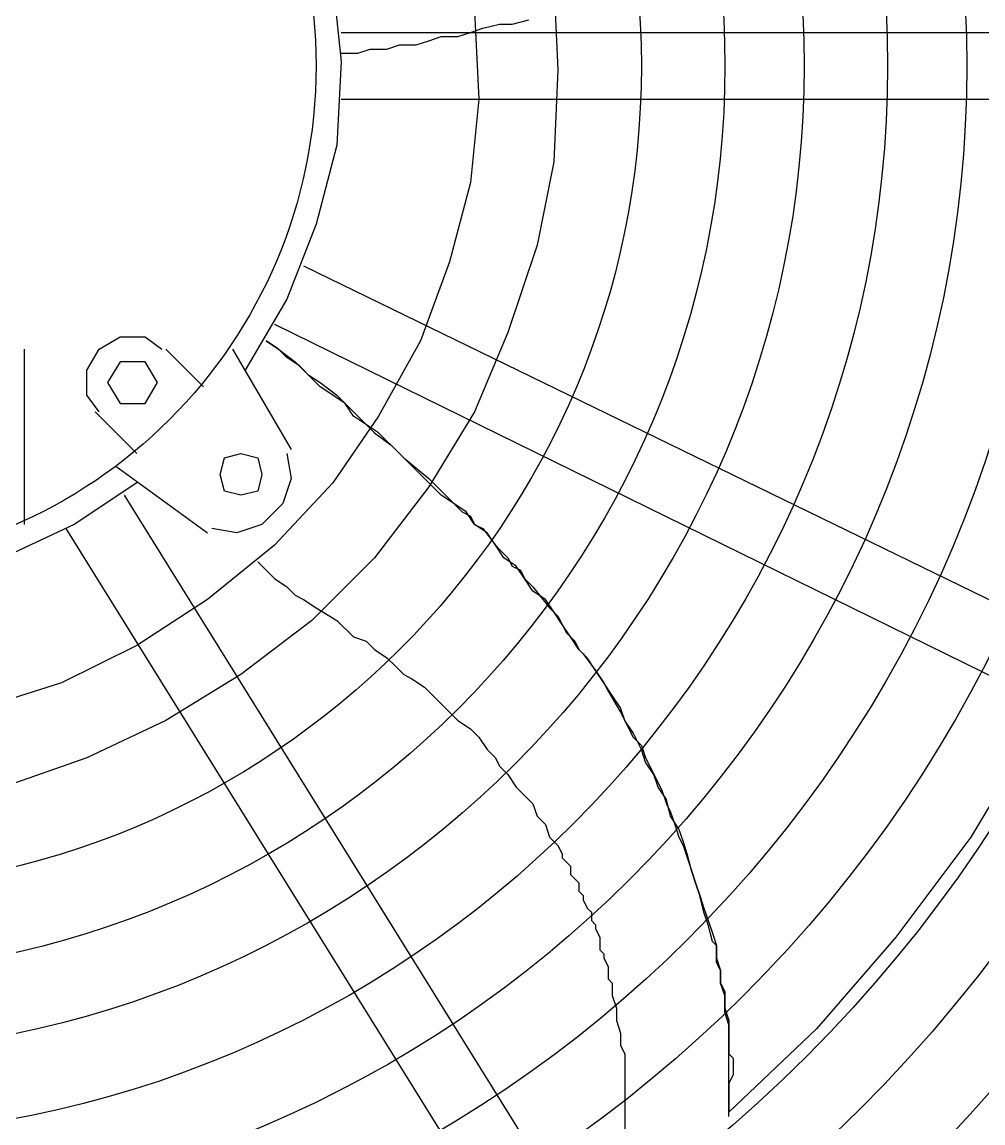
# Model space of a CAD drawing. Header units: millimetres. Extents: x 88585 to 99951, y -167251 to -159927.
# Drawn here: x 94652.4 to 94803.6, y -162584.3 to -162410.9 of the extents above; entities that cross this region are included whole.
import ezdxf

# ---------------------------------------------------------------- set-up
doc = ezdxf.new("R2010")
doc.units = ezdxf.units.MM
doc.header["$LTSCALE"] = 13
doc.layers.add('1', color=4, linetype='Continuous')
doc.layers.add('标注、文本', color=3, linetype='Continuous', lineweight=25)

# ---------------------------------------------------------------- blocks, each defined once
blk = doc.blocks.new('A$C6FF33F83')
at = {"layer": '1'}
for points in [[(724.22, 475.13), (724.87, 461.34), (724.22, 446.9), (721.59, 433.77), (716.99, 419.98), (711.74, 407.5), (704.52, 395.68), (695.98, 384.52), (686.13, 374.67), (674.97, 366.14), (663.15, 358.92), (650.68, 353.01), (637.55, 348.41)], [(711.74, 470.54), (712.4, 456.75), (711.08, 443.62), (707.8, 431.14), (703.21, 418.67), (696.64, 406.85), (689.42, 396.34), (680.22, 386.49), (669.72, 377.96), (658.56, 370.73), (646.74, 364.83), (634.26, 360.89)], [(674.97, 510.59), (681.54, 499.43), (686.79, 487.61), (689.42, 475.13), (690.73, 462.66), (690.07, 449.52), (686.79, 437.05), (682.19, 425.23), (675.63, 414.07)], [(690.73, 463.97), (693.36, 463.97), (695.33, 464.63), (697.95, 464.63), (699.92, 465.28), (702.55, 465.28), (704.52, 465.94), (706.49, 466.6), (709.11, 466.6), (711.08, 467.25), (713.05, 467.91), (715.68, 468.57), (717.65, 468.57), (720.28, 469.22)], [(690.73, 467.25), (856.85, 467.25)], [(690.73, 456.75), (856.85, 456.75)], [(825.99, 448.87), (824.02, 429.83), (820.73, 410.79), (815.48, 392.4), (808.26, 374.02), (799.72, 356.95), (789.87, 340.53), (778.06, 324.77), (765.58, 310.33), (751.79, 297.2)], [(684.82, 430.48), (835.84, 356.95)], [(680.22, 421.29), (829.93, 347.75)], [(652.65, 407.5), (650.68, 410.13), (650.68, 414.07), (652.65, 417.35), (655.93, 419.32), (659.87, 419.32), (662.5, 417.35)], [(751.79, 296.54), (751.79, 299.17), (751.79, 300.48), (751.79, 301.14), (751.79, 302.45), (751.79, 303.76), (751.79, 305.08), (751.79, 306.39), (751.79, 307.05), (751.79, 308.36), (751.79, 309.67), (751.79, 310.98), (751.14, 312.95), (751.14, 315.58), (750.48, 317.55), (750.48, 318.86), (750.48, 319.52), (749.82, 320.83), (749.82, 322.15), (749.82, 323.46), (749.17, 324.12), (748.51, 326.74), (747.85, 328.71), (747.2, 331.34), (746.54, 333.31), (745.88, 335.28), (745.23, 337.91), (744.57, 339.87), (743.91, 341.84), (742.6, 343.81), (741.94, 346.44), (740.63, 348.41), (739.97, 350.38), (738.66, 352.35), (738, 354.32), (736.69, 356.95), (735.38, 358.92), (734.72, 360.89), (733.41, 362.86), (732.1, 364.83), (730.78, 366.79), (729.47, 368.76), (728.16, 370.08), (726.84, 372.05), (725.53, 374.02), (724.22, 375.99), (722.9, 377.96), (720.93, 379.27), (719.62, 381.24), (718.31, 383.21), (716.34, 384.52), (715.02, 386.49), (713.71, 388.46), (711.74, 389.78), (710.43, 391.75), (708.46, 393.06), (706.49, 394.37), (703.21, 397.65), (699.92, 400.94), (696.64, 404.22), (692.7, 406.85), (691.39, 408.82), (689.42, 410.13), (687.45, 411.44), (686.13, 412.76), (684.16, 414.73), (682.19, 416.04), (680.88, 417.35), (678.91, 418.67)], [(678.91, 418.67), (680.88, 417.35), (683.51, 415.38), (685.48, 413.41), (687.45, 412.1), (690.07, 410.13), (692.04, 408.16), (694.01, 406.19), (695.98, 404.22), (698.61, 402.25), (700.58, 400.28), (704.52, 397), (708.46, 393.06), (709.77, 391.75), (711.08, 391.09), (711.74, 389.78), (713.05, 389.12), (715.02, 386.49), (715.68, 385.84), (716.99, 384.52), (717.65, 383.21), (718.96, 382.55), (719.62, 381.24), (720.93, 379.93), (723.56, 376.64), (724.87, 375.33), (725.53, 374.02), (726.19, 372.7), (727.5, 371.39), (728.16, 370.08), (728.81, 369.42), (730.78, 366.79), (732.1, 364.83), (732.75, 363.51), (734.72, 360.23), (735.38, 358.92), (736.03, 357.6), (736.69, 356.29), (738, 354.98), (738.66, 353.01), (739.32, 351.69), (740.63, 349.07), (741.29, 347.75), (741.94, 345.78), (742.6, 344.47), (743.26, 342.5), (743.91, 340.53), (744.57, 339.22), (745.88, 335.28), (746.54, 333.31), (747.2, 331.34), (747.85, 329.37), (748.51, 327.4), (749.17, 325.43), (749.82, 323.46), (749.82, 321.49), (750.48, 319.52), (750.48, 317.55), (751.14, 316.24), (751.14, 313.61), (751.79, 311.64), (751.79, 310.33), (751.79, 309.02), (751.79, 307.7), (751.79, 306.39), (752.45, 305.73), (752.45, 304.42), (752.45, 303.11), (751.79, 301.79), (751.79, 300.48), (751.79, 299.82), (751.79, 297.2)], [(640.83, 417.35), (640.83, 389.78)], [(663.15, 417.35), (669.06, 411.44)], [(673.66, 417.35), (682.85, 401.59)], [(651.99, 407.5), (658.56, 400.94)], [(682.19, 400.94), (682.85, 397), (681.54, 393.06), (678.25, 389.78), (674.32, 388.46), (670.38, 389.12)], [(655.27, 398.97), (669.72, 388.46)], [(658.56, 396.34), (648.71, 389.78), (637.55, 384.52), (625.73, 381.24), (613.91, 379.27), (602.09, 379.27), (590.27, 381.24), (578.45, 384.52), (567.29, 389.78), (557.44, 396.34)], [(656.59, 394.37), (752.45, 240.07)], [(647.4, 389.12), (743.26, 234.82)], [(677.6, 383.87), (678.91, 382.55), (680.22, 381.24), (682.19, 379.93), (683.51, 378.61), (684.82, 377.96), (686.79, 376.64), (690.07, 374.67), (692.7, 372.05), (694.67, 371.39), (695.98, 370.08), (697.95, 368.76), (699.27, 367.45), (700.58, 366.14), (701.89, 365.48), (703.86, 364.17), (705.17, 362.86), (706.49, 361.54), (707.8, 360.23), (709.11, 358.92), (711.08, 357.6), (712.4, 356.29), (713.71, 354.32), (715.02, 353.01), (715.68, 351.69), (716.99, 350.38), (718.31, 348.41), (719.62, 347.1), (720.93, 345.78), (721.59, 343.81), (722.9, 342.5), (723.56, 340.53), (724.87, 339.22), (725.53, 337.91), (725.53, 337.25), (726.19, 336.59), (726.84, 335.94), (726.84, 334.62), (727.5, 333.97), (728.16, 333.31), (728.16, 332), (728.81, 331.34), (728.81, 330.68), (729.47, 329.37), (730.13, 328.71), (730.13, 327.4), (730.78, 326.74), (730.78, 326.09), (731.44, 324.77), (731.44, 324.12), (731.44, 322.8), (732.1, 322.15), (732.1, 321.49), (732.75, 320.18), (732.75, 319.52), (732.75, 318.21), (733.41, 317.55), (733.41, 315.58), (734.06, 313.61), (734.06, 311.64), (734.72, 309.67), (734.72, 307.7), (735.38, 306.39), (735.38, 304.42), (735.38, 302.45), (735.38, 300.48), (735.38, 298.51), (735.38, 296.54), (735.38, 294.57)], [(751.79, 296.54), (751.79, 297.2)]]:
    blk.add_lwpolyline(points, dxfattribs=at)
for points in [[(655.93, 408.82), (659.87, 408.82), (661.84, 412.1), (659.87, 415.38), (655.93, 415.38), (653.96, 412.1)], [(674.97, 400.94), (677.6, 400.28), (678.25, 397.65), (677.6, 395.03), (674.97, 394.37), (672.35, 395.03), (671.69, 397.65), (672.35, 400.28)]]:
    blk.add_lwpolyline(points, close=True, dxfattribs=at)
for radius in [259.35, 254.1, 245.56, 232.43, 220.61, 206.83, 194.35, 181.22, 168.74, 155.61, 143.14, 130, 78.79]:
    blk.add_circle((608, 462), radius, dxfattribs=at)

msp = doc.modelspace()

# ---------------------------------------------------------------- block references
at = {"layer": '标注、文本'}
msp.add_blockref('A$C6FF33F83', (94011.866, -162879.832), dxfattribs=at)

doc.saveas('drawing.dxf')
